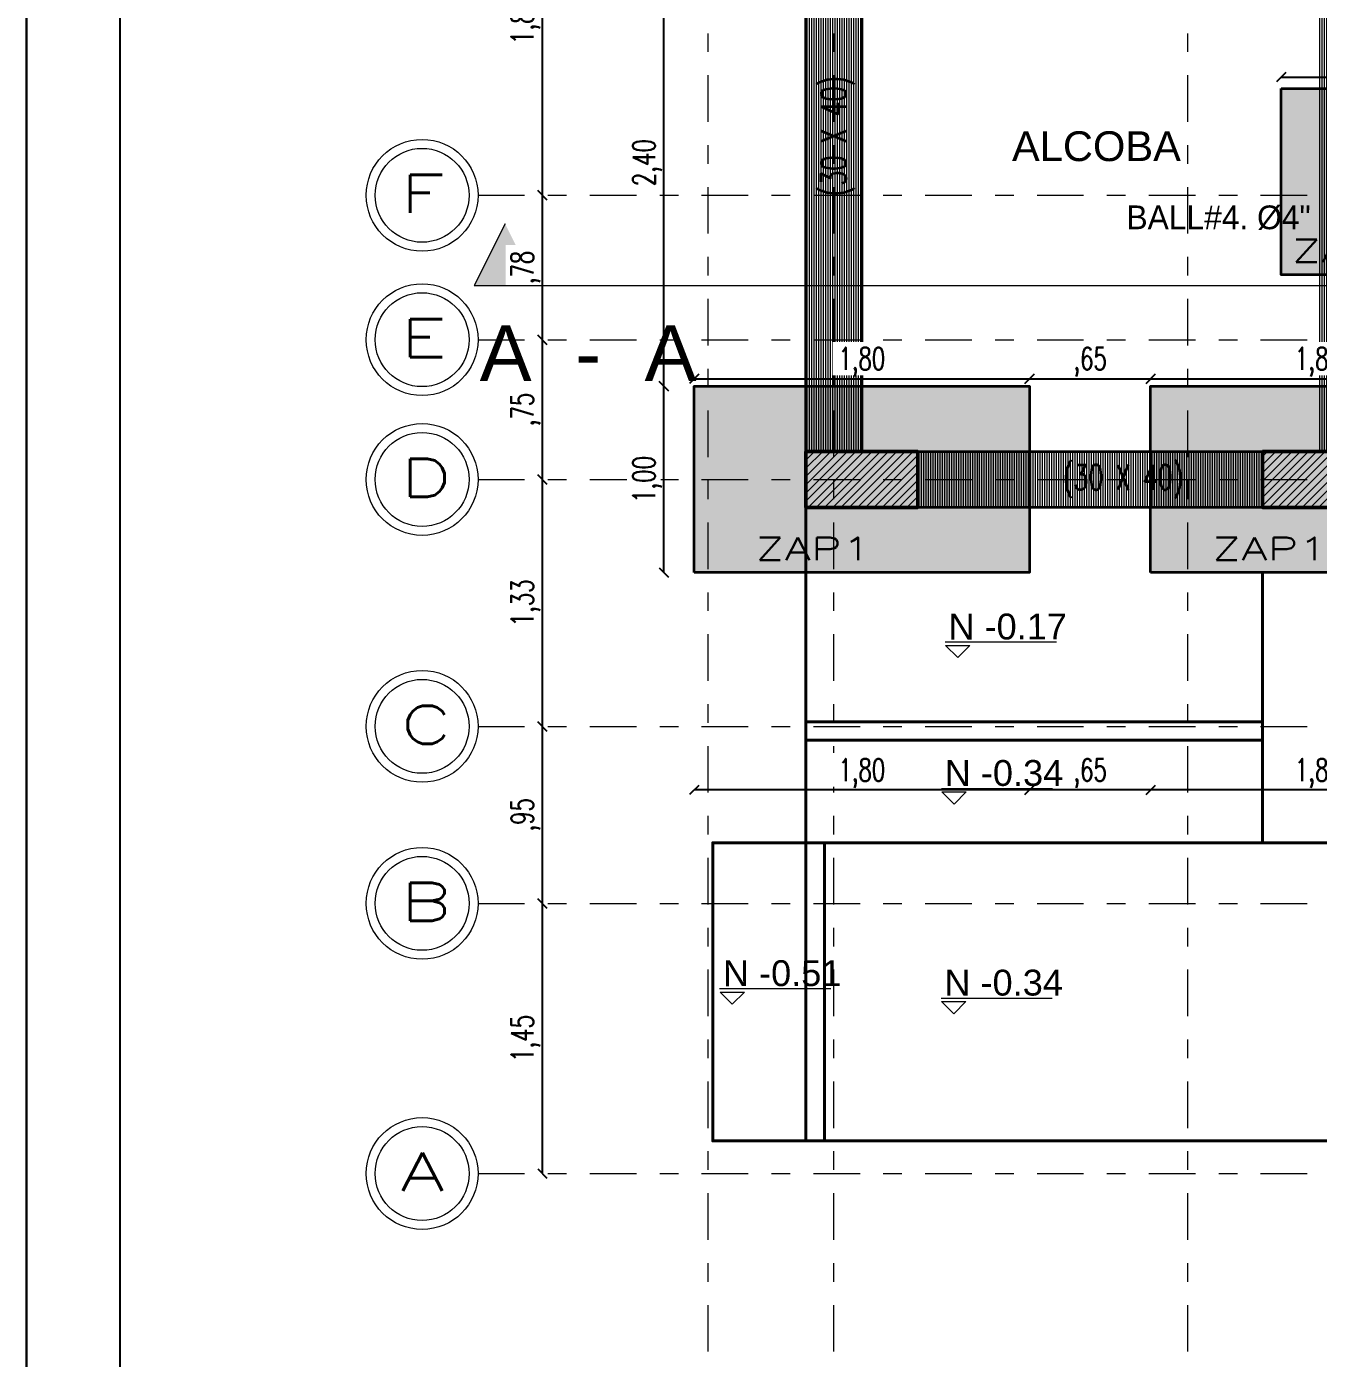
# Model space of a CAD drawing. Header units: metres. Extents: x -50 to 76, y -61 to 14.
# Drawn here: x -50.04 to -43.11, y -9.07 to -1.92 of the extents above; entities that cross this region are included whole.
import ezdxf
from ezdxf.enums import TextEntityAlignment as Align

# ---------------------------------------------------------------- set-up
doc = ezdxf.new("R2010")
doc.units = ezdxf.units.M
doc.header["$MEASUREMENT"] = 0
for name, pattern in [('CENTER', [2, 1.25, -0.25, 0.25, -0.25]), ('CENTERX2', [4, 2.5, -0.5, 0.5, -0.5]), ('DASHDOT2', [0.5, 0.25, -0.125, 0, -0.125])]:
    doc.linetypes.add(name, pattern=pattern)
for name, color, linetype, lineweight in [('1 COLUMNAS', 1, 'Continuous', 50), ('1 CORTES', 113, 'Continuous', 18), ('1 ESCALERAS', 4, 'Continuous', 40), ('1 NIVELES', 145, 'Continuous', 18), ('1 TEXTOS', 4, 'Continuous', 20), ('_TXT1', 7, 'Continuous', 0), ('A. LLUVIAS', 151, 'Continuous', 30), ('achurados', 251, 'Continuous', 0), ('CORTE', 6, 'Continuous', 35), ('COTAS', 251, 'Continuous', 35), ('EJES', 251, 'CENTERX2', 0), ('F-PLANO 3', 81, 'Continuous', 20), ('RELLENOS', 185, 'Continuous', 0), ('TEXTOS', 4, 'Continuous', 25), ('TEXTURA', 1, 'Continuous', 0)]:
    doc.layers.add(name, color=color, linetype=linetype, lineweight=lineweight)
doc.styles.add('ARQUITECTONICO', font='stylu.ttf')
doc.styles.add('Estilo_Generado_1', font='arial.ttf')
doc.styles.add('LEROY', font='arial.ttf')
doc.styles.add('ROMANS', font='romans', dxfattribs={"width": 0.7})
doc.dimstyles.new('Copy of ISO-25', dxfattribs={"dimtxt": 0.12, "dimasz": 0.05, "dimexe": 1.25, "dimexo": 0.625, "dimgap": 0.018, "dimtad": 1, "dimzin": 4, "dimtxsty": 'ROMANS', "dimblk": 'OBLIQUE', "dimcen": 2.5, "dimse1": 1, "dimse2": 1, "dimclrd": 251, "dimclrt": 14, "dimadec": 0, "dimazin": 0, "dimtfac": 1, "dimtix": 1, "dimtmove": 0, "dimatfit": 3, "dimldrblk": 'OBLIQUE', "dimfxl": 1, "dimtfill": 1, "dimarcsym": 0})

# ---------------------------------------------------------------- blocks, each defined once
blk = doc.blocks.new('FORMATO')
for p, q in [((-116.3871, -41.2723), (-116.3871, -6.2723)), ((-116.3871, -6.2723), (-116.3871, -41.2723)), ((-116.3871, -6.2723), (-116.3871, -41.2723)), ((-115.8871, -6.7723), (-115.8871, -40.7723))]:
    blk.add_line(p, q)
blk = doc.blocks.new('_Oblique')
at = {"color": 0, "linetype": 'ByBlock', "lineweight": -2}
blk.add_line((-0.5, -0.5), (0.5, 0.5), dxfattribs=at)
blk = doc.blocks.new('*D336')
at = {"layer": 'COTAS', "color": 251, "lineweight": -2, "transparency": 16777216}
blk.add_line((-46.3814, -9.5064), (-45.7064, -9.5064), dxfattribs=at)
at = {"layer": 'Defpoints', "color": 0, "transparency": 16777216}
for p in [(-46.3814, -8.075), (-45.7064, -8.075), (-45.7064, -9.5064)]:
    blk.add_point(p, dxfattribs=at)
at = {"layer": 'COTAS', "color": 251, "lineweight": -2, "transparency": 16777216, "xscale": 0.05, "yscale": 0.05, "zscale": 0.05, "rotation": 180}
blk.add_blockref('_Oblique', (-46.3814, -9.5064), dxfattribs=at)
at = {"layer": 'COTAS', "color": 251, "lineweight": -2, "transparency": 16777216, "xscale": 0.05, "yscale": 0.05, "zscale": 0.05}
blk.add_blockref('_Oblique', (-45.7064, -9.5064), dxfattribs=at)
at = {"layer": 'COTAS', "color": 14, "transparency": 16777216, "insert": (-46.0439, -9.417), "char_height": 0.12, "attachment_point": 5, "style": 'ROMANS', "bg_fill": 3, "box_fill_scale": 1.25, "bg_fill_color": 256, "bg_fill_true_color": 13158600, "bg_fill_transparency": 0}
blk.add_mtext(',67', dxfattribs=at)
blk = doc.blocks.new('*D337')
at = {"layer": 'COTAS', "color": 251, "lineweight": -2, "transparency": 16777216}
blk.add_line((-45.7064, -9.5064), (-43.8064, -9.5064), dxfattribs=at)
at = {"layer": 'Defpoints', "color": 0, "transparency": 16777216}
for p in [(-45.7064, -8.075), (-43.8064, -9.5064), (-43.8064, -9.5064)]:
    blk.add_point(p, dxfattribs=at)
at = {"layer": 'COTAS', "color": 251, "lineweight": -2, "transparency": 16777216, "xscale": 0.05, "yscale": 0.05, "zscale": 0.05, "rotation": 180}
blk.add_blockref('_Oblique', (-45.7064, -9.5064), dxfattribs=at)
at = {"layer": 'COTAS', "color": 251, "lineweight": -2, "transparency": 16777216, "xscale": 0.05, "yscale": 0.05, "zscale": 0.05}
blk.add_blockref('_Oblique', (-43.8064, -9.5064), dxfattribs=at)
at = {"layer": 'COTAS', "color": 14, "transparency": 16777216, "insert": (-44.7564, -9.417), "char_height": 0.12, "attachment_point": 5, "style": 'ROMANS', "bg_fill": 3, "box_fill_scale": 1.25, "bg_fill_color": 256, "bg_fill_true_color": 13158600, "bg_fill_transparency": 0}
blk.add_mtext('1,90', dxfattribs=at)
blk = doc.blocks.new('*D350')
at = {"layer": 'COTAS', "color": 251, "lineweight": -2, "transparency": 16777216}
blk.add_line((-47.2709, -8.075), (-47.2709, -6.625), dxfattribs=at)
at = {"layer": 'Defpoints', "color": 0, "transparency": 16777216}
for p in [(-47.2709, -6.625), (-46.963, -6.625), (-46.963, -8.075)]:
    blk.add_point(p, dxfattribs=at)
at = {"layer": 'COTAS', "color": 251, "lineweight": -2, "transparency": 16777216, "xscale": 0.05, "yscale": 0.05, "zscale": 0.05}
for p, rotation in [((-47.2709, -6.625), 90), ((-47.2709, -8.075), 270)]:
    blk.add_blockref('_Oblique', p, dxfattribs=dict(at, rotation=rotation))
at = {"layer": 'COTAS', "color": 14, "transparency": 16777216, "insert": (-47.3603, -7.35), "char_height": 0.12, "attachment_point": 5, "rotation": 90, "style": 'ROMANS', "bg_fill": 3, "box_fill_scale": 1.25, "bg_fill_color": 256, "bg_fill_true_color": 13158600, "bg_fill_transparency": 0}
blk.add_mtext('1,45', dxfattribs=at)
blk = doc.blocks.new('*D351')
at = {"layer": 'COTAS', "color": 251, "lineweight": -2, "transparency": 16777216}
blk.add_line((-47.2709, -6.625), (-47.2709, -5.675), dxfattribs=at)
at = {"layer": 'Defpoints', "color": 0, "transparency": 16777216}
for p in [(-47.2709, -5.675), (-47.2709, -5.675), (-46.963, -6.625)]:
    blk.add_point(p, dxfattribs=at)
at = {"layer": 'COTAS', "color": 251, "lineweight": -2, "transparency": 16777216, "xscale": 0.05, "yscale": 0.05, "zscale": 0.05}
for p, rotation in [((-47.2709, -5.675), 90), ((-47.2709, -6.625), 270)]:
    blk.add_blockref('_Oblique', p, dxfattribs=dict(at, rotation=rotation))
at = {"layer": 'COTAS', "color": 14, "transparency": 16777216, "insert": (-47.3603, -6.15), "char_height": 0.12, "attachment_point": 5, "rotation": 90, "style": 'ROMANS', "bg_fill": 3, "box_fill_scale": 1.25, "bg_fill_color": 256, "bg_fill_true_color": 13158600, "bg_fill_transparency": 0}
blk.add_mtext(',95', dxfattribs=at)
blk = doc.blocks.new('*D352')
at = {"layer": 'COTAS', "color": 251, "lineweight": -2, "transparency": 16777216}
blk.add_line((-47.2709, -5.675), (-47.2709, -4.35), dxfattribs=at)
at = {"layer": 'Defpoints', "color": 0, "transparency": 16777216}
for p in [(-47.2709, -4.35), (-47.2709, -4.35), (-47.2709, -5.675)]:
    blk.add_point(p, dxfattribs=at)
at = {"layer": 'COTAS', "color": 251, "lineweight": -2, "transparency": 16777216, "xscale": 0.05, "yscale": 0.05, "zscale": 0.05}
for p, rotation in [((-47.2709, -4.35), 90), ((-47.2709, -5.675), 270)]:
    blk.add_blockref('_Oblique', p, dxfattribs=dict(at, rotation=rotation))
at = {"layer": 'COTAS', "color": 14, "transparency": 16777216, "insert": (-47.3603, -5.0125), "char_height": 0.12, "attachment_point": 5, "rotation": 90, "style": 'ROMANS', "bg_fill": 3, "box_fill_scale": 1.25, "bg_fill_color": 256, "bg_fill_true_color": 13158600, "bg_fill_transparency": 0}
blk.add_mtext('1,33', dxfattribs=at)
blk = doc.blocks.new('*D353')
at = {"layer": 'COTAS', "color": 251, "lineweight": -2, "transparency": 16777216}
blk.add_line((-47.2709, -4.35), (-47.2709, -3.6), dxfattribs=at)
at = {"layer": 'Defpoints', "color": 0, "transparency": 16777216}
for p in [(-47.2709, -3.6), (-47.2709, -3.6), (-47.2709, -4.35)]:
    blk.add_point(p, dxfattribs=at)
at = {"layer": 'COTAS', "color": 251, "lineweight": -2, "transparency": 16777216, "xscale": 0.05, "yscale": 0.05, "zscale": 0.05}
for p, rotation in [((-47.2709, -3.6), 90), ((-47.2709, -4.35), 270)]:
    blk.add_blockref('_Oblique', p, dxfattribs=dict(at, rotation=rotation))
at = {"layer": 'COTAS', "color": 14, "transparency": 16777216, "insert": (-47.3603, -3.975), "char_height": 0.12, "attachment_point": 5, "rotation": 90, "style": 'ROMANS', "bg_fill": 3, "box_fill_scale": 1.25, "bg_fill_color": 256, "bg_fill_true_color": 13158600, "bg_fill_transparency": 0}
blk.add_mtext(',75', dxfattribs=at)
blk = doc.blocks.new('*D354')
at = {"layer": 'COTAS', "color": 251, "lineweight": -2, "transparency": 16777216}
blk.add_line((-47.2709, -3.6), (-47.2709, -2.825), dxfattribs=at)
at = {"layer": 'Defpoints', "color": 0, "transparency": 16777216}
for p in [(-47.2709, -2.825), (-47.2709, -2.825), (-47.2709, -3.6)]:
    blk.add_point(p, dxfattribs=at)
at = {"layer": 'COTAS', "color": 251, "lineweight": -2, "transparency": 16777216, "xscale": 0.05, "yscale": 0.05, "zscale": 0.05}
for p, rotation in [((-47.2709, -2.825), 90), ((-47.2709, -3.6), 270)]:
    blk.add_blockref('_Oblique', p, dxfattribs=dict(at, rotation=rotation))
at = {"layer": 'COTAS', "color": 14, "transparency": 16777216, "insert": (-47.3603, -3.2125), "char_height": 0.12, "attachment_point": 5, "rotation": 90, "style": 'ROMANS', "bg_fill": 3, "box_fill_scale": 1.25, "bg_fill_color": 256, "bg_fill_true_color": 13158600, "bg_fill_transparency": 0}
blk.add_mtext(',78', dxfattribs=at)
blk = doc.blocks.new('*D355')
at = {"layer": 'COTAS', "color": 251, "lineweight": -2, "transparency": 16777216}
blk.add_line((-47.2709, -2.825), (-47.2709, -0.95), dxfattribs=at)
at = {"layer": 'Defpoints', "color": 0, "transparency": 16777216}
for p in [(-47.2709, -0.95), (-47.2709, -0.95), (-47.2709, -2.825)]:
    blk.add_point(p, dxfattribs=at)
at = {"layer": 'COTAS', "color": 251, "lineweight": -2, "transparency": 16777216, "xscale": 0.05, "yscale": 0.05, "zscale": 0.05}
for p, rotation in [((-47.2709, -0.95), 90), ((-47.2709, -2.825), 270)]:
    blk.add_blockref('_Oblique', p, dxfattribs=dict(at, rotation=rotation))
at = {"layer": 'COTAS', "color": 14, "transparency": 16777216, "insert": (-47.3603, -1.8875), "char_height": 0.12, "attachment_point": 5, "rotation": 90, "style": 'ROMANS', "bg_fill": 3, "box_fill_scale": 1.25, "bg_fill_color": 256, "bg_fill_true_color": 13158600, "bg_fill_transparency": 0}
blk.add_mtext('1,88', dxfattribs=at)
blk = doc.blocks.new('*D232')
at = {"layer": 'COTAS', "color": 251, "lineweight": -2, "transparency": 16777216}
blk.add_line((-43.3064, -2.1904), (-42.3064, -2.1904), dxfattribs=at)
at = {"layer": 'Defpoints', "color": 0, "transparency": 16777216}
for p in [(-42.3064, -2.1904), (-43.3064, -2.251), (-42.3064, -2.251)]:
    blk.add_point(p, dxfattribs=at)
at = {"layer": 'COTAS', "color": 251, "lineweight": -2, "transparency": 16777216, "xscale": 0.05, "yscale": 0.05, "zscale": 0.05, "rotation": 180}
blk.add_blockref('_Oblique', (-43.3064, -2.1904), dxfattribs=at)
at = {"layer": 'COTAS', "color": 251, "lineweight": -2, "transparency": 16777216, "xscale": 0.05, "yscale": 0.05, "zscale": 0.05}
blk.add_blockref('_Oblique', (-42.3064, -2.1904), dxfattribs=at)
at = {"layer": 'COTAS', "color": 14, "transparency": 16777216, "insert": (-42.8064, -2.101), "char_height": 0.12, "attachment_point": 5, "style": 'ROMANS', "bg_fill": 3, "box_fill_scale": 1.25, "bg_fill_color": 256, "bg_fill_true_color": 13158600, "bg_fill_transparency": 0}
blk.add_mtext('1,00', dxfattribs=at)
blk = doc.blocks.new('*D234')
at = {"layer": 'COTAS', "color": 251, "lineweight": -2, "transparency": 16777216}
blk.add_line((-46.4564, -3.8093), (-44.6564, -3.8093), dxfattribs=at)
at = {"layer": 'Defpoints', "color": 0, "transparency": 16777216}
for p in [(-46.4564, -3.85), (-44.6564, -3.8093), (-44.6564, -3.85)]:
    blk.add_point(p, dxfattribs=at)
at = {"layer": 'COTAS', "color": 251, "lineweight": -2, "transparency": 16777216, "xscale": 0.05, "yscale": 0.05, "zscale": 0.05, "rotation": 180}
blk.add_blockref('_Oblique', (-46.4564, -3.8093), dxfattribs=at)
at = {"layer": 'COTAS', "color": 251, "lineweight": -2, "transparency": 16777216, "xscale": 0.05, "yscale": 0.05, "zscale": 0.05}
blk.add_blockref('_Oblique', (-44.6564, -3.8093), dxfattribs=at)
at = {"layer": 'COTAS', "color": 14, "transparency": 16777216, "insert": (-45.5564, -3.7198), "char_height": 0.12, "attachment_point": 5, "style": 'ROMANS', "bg_fill": 3, "box_fill_scale": 1.25, "bg_fill_color": 256, "bg_fill_true_color": 13158600, "bg_fill_transparency": 0}
blk.add_mtext('1,80', dxfattribs=at)
blk = doc.blocks.new('*D235')
at = {"layer": 'COTAS', "color": 251, "lineweight": -2, "transparency": 16777216}
blk.add_line((-44.6564, -3.8093), (-44.0064, -3.8093), dxfattribs=at)
at = {"layer": 'Defpoints', "color": 0, "transparency": 16777216}
for p in [(-44.6564, -3.85), (-44.0064, -3.8093), (-44.0064, -3.85)]:
    blk.add_point(p, dxfattribs=at)
at = {"layer": 'COTAS', "color": 251, "lineweight": -2, "transparency": 16777216, "xscale": 0.05, "yscale": 0.05, "zscale": 0.05, "rotation": 180}
blk.add_blockref('_Oblique', (-44.6564, -3.8093), dxfattribs=at)
at = {"layer": 'COTAS', "color": 251, "lineweight": -2, "transparency": 16777216, "xscale": 0.05, "yscale": 0.05, "zscale": 0.05}
blk.add_blockref('_Oblique', (-44.0064, -3.8093), dxfattribs=at)
at = {"layer": 'COTAS', "color": 14, "transparency": 16777216, "insert": (-44.3314, -3.7198), "char_height": 0.12, "attachment_point": 5, "style": 'ROMANS', "bg_fill": 3, "box_fill_scale": 1.25, "bg_fill_color": 256, "bg_fill_true_color": 13158600, "bg_fill_transparency": 0}
blk.add_mtext(',65', dxfattribs=at)
blk = doc.blocks.new('*D236')
at = {"layer": 'COTAS', "color": 251, "lineweight": -2, "transparency": 16777216}
blk.add_line((-44.0064, -3.8093), (-42.2064, -3.8093), dxfattribs=at)
at = {"layer": 'Defpoints', "color": 0, "transparency": 16777216}
for p in [(-44.0064, -3.85), (-42.2064, -3.8093), (-42.2064, -3.85)]:
    blk.add_point(p, dxfattribs=at)
at = {"layer": 'COTAS', "color": 251, "lineweight": -2, "transparency": 16777216, "xscale": 0.05, "yscale": 0.05, "zscale": 0.05, "rotation": 180}
blk.add_blockref('_Oblique', (-44.0064, -3.8093), dxfattribs=at)
at = {"layer": 'COTAS', "color": 251, "lineweight": -2, "transparency": 16777216, "xscale": 0.05, "yscale": 0.05, "zscale": 0.05}
blk.add_blockref('_Oblique', (-42.2064, -3.8093), dxfattribs=at)
at = {"layer": 'COTAS', "color": 14, "transparency": 16777216, "insert": (-43.1064, -3.7198), "char_height": 0.12, "attachment_point": 5, "style": 'ROMANS', "bg_fill": 3, "box_fill_scale": 1.25, "bg_fill_color": 256, "bg_fill_true_color": 13158600, "bg_fill_transparency": 0}
blk.add_mtext('1,80', dxfattribs=at)
blk = doc.blocks.new('*D252')
at = {"layer": 'COTAS', "color": 251, "lineweight": -2, "transparency": 16777216}
blk.add_line((-42.2064, -6.0166), (-44.0064, -6.0166), dxfattribs=at)
at = {"layer": 'Defpoints', "color": 0, "transparency": 16777216}
for p in [(-44.0064, -4.85), (-42.2064, -4.85), (-44.0064, -6.0166)]:
    blk.add_point(p, dxfattribs=at)
at = {"layer": 'COTAS', "color": 251, "lineweight": -2, "transparency": 16777216, "xscale": 0.05, "yscale": 0.05, "zscale": 0.05, "rotation": 180}
blk.add_blockref('_Oblique', (-44.0064, -6.0166), dxfattribs=at)
at = {"layer": 'COTAS', "color": 251, "lineweight": -2, "transparency": 16777216, "xscale": 0.05, "yscale": 0.05, "zscale": 0.05}
blk.add_blockref('_Oblique', (-42.2064, -6.0166), dxfattribs=at)
at = {"layer": 'COTAS', "color": 14, "transparency": 16777216, "insert": (-43.1064, -5.9271), "char_height": 0.12, "attachment_point": 5, "style": 'ROMANS', "bg_fill": 3, "box_fill_scale": 1.25, "bg_fill_color": 256, "bg_fill_true_color": 13158600, "bg_fill_transparency": 0}
blk.add_mtext('1,80', dxfattribs=at)
blk = doc.blocks.new('*D253')
at = {"layer": 'COTAS', "color": 251, "lineweight": -2, "transparency": 16777216}
blk.add_line((-44.0064, -6.0166), (-44.6564, -6.0166), dxfattribs=at)
at = {"layer": 'Defpoints', "color": 0, "transparency": 16777216}
for p in [(-44.6564, -4.85), (-44.0064, -4.85), (-44.6564, -6.0166)]:
    blk.add_point(p, dxfattribs=at)
at = {"layer": 'COTAS', "color": 251, "lineweight": -2, "transparency": 16777216, "xscale": 0.05, "yscale": 0.05, "zscale": 0.05, "rotation": 180}
blk.add_blockref('_Oblique', (-44.6564, -6.0166), dxfattribs=at)
at = {"layer": 'COTAS', "color": 251, "lineweight": -2, "transparency": 16777216, "xscale": 0.05, "yscale": 0.05, "zscale": 0.05}
blk.add_blockref('_Oblique', (-44.0064, -6.0166), dxfattribs=at)
at = {"layer": 'COTAS', "color": 14, "transparency": 16777216, "insert": (-44.3314, -5.9271), "char_height": 0.12, "attachment_point": 5, "style": 'ROMANS', "bg_fill": 3, "box_fill_scale": 1.25, "bg_fill_color": 256, "bg_fill_true_color": 13158600, "bg_fill_transparency": 0}
blk.add_mtext(',65', dxfattribs=at)
blk = doc.blocks.new('*D254')
at = {"layer": 'COTAS', "color": 251, "lineweight": -2, "transparency": 16777216}
blk.add_line((-44.6564, -6.0166), (-46.4564, -6.0166), dxfattribs=at)
at = {"layer": 'Defpoints', "color": 0, "transparency": 16777216}
for p in [(-46.4564, -4.85), (-44.6564, -4.85), (-46.4564, -6.0166)]:
    blk.add_point(p, dxfattribs=at)
at = {"layer": 'COTAS', "color": 251, "lineweight": -2, "transparency": 16777216, "xscale": 0.05, "yscale": 0.05, "zscale": 0.05, "rotation": 180}
blk.add_blockref('_Oblique', (-46.4564, -6.0166), dxfattribs=at)
at = {"layer": 'COTAS', "color": 251, "lineweight": -2, "transparency": 16777216, "xscale": 0.05, "yscale": 0.05, "zscale": 0.05}
blk.add_blockref('_Oblique', (-44.6564, -6.0166), dxfattribs=at)
at = {"layer": 'COTAS', "color": 14, "transparency": 16777216, "insert": (-45.5564, -5.9271), "char_height": 0.12, "attachment_point": 5, "style": 'ROMANS', "bg_fill": 3, "box_fill_scale": 1.25, "bg_fill_color": 256, "bg_fill_true_color": 13158600, "bg_fill_transparency": 0}
blk.add_mtext('1,80', dxfattribs=at)
blk = doc.blocks.new('*D256')
at = {"layer": 'COTAS', "color": 251, "lineweight": -2, "transparency": 16777216}
blk.add_line((-46.6184, -4.85), (-46.6184, -3.85), dxfattribs=at)
at = {"layer": 'Defpoints', "color": 0, "transparency": 16777216}
for p in [(-46.6184, -3.85), (-44.6564, -3.85), (-44.6564, -4.85)]:
    blk.add_point(p, dxfattribs=at)
at = {"layer": 'COTAS', "color": 251, "lineweight": -2, "transparency": 16777216, "xscale": 0.05, "yscale": 0.05, "zscale": 0.05}
for p, rotation in [((-46.6184, -3.85), 90), ((-46.6184, -4.85), 270)]:
    blk.add_blockref('_Oblique', p, dxfattribs=dict(at, rotation=rotation))
at = {"layer": 'COTAS', "color": 14, "transparency": 16777216, "insert": (-46.7078, -4.35), "char_height": 0.12, "attachment_point": 5, "rotation": 90, "style": 'ROMANS', "bg_fill": 3, "box_fill_scale": 1.25, "bg_fill_color": 256, "bg_fill_true_color": 13158600, "bg_fill_transparency": 0}
blk.add_mtext('1,00', dxfattribs=at)
blk = doc.blocks.new('*D257')
at = {"layer": 'COTAS', "color": 251, "lineweight": -2, "transparency": 16777216}
blk.add_line((-46.6184, -3.85), (-46.6184, -1.45), dxfattribs=at)
at = {"layer": 'Defpoints', "color": 0, "transparency": 16777216}
for p in [(-46.6184, -1.45), (-45.2064, -1.45), (-44.6564, -3.85)]:
    blk.add_point(p, dxfattribs=at)
at = {"layer": 'COTAS', "color": 251, "lineweight": -2, "transparency": 16777216, "xscale": 0.05, "yscale": 0.05, "zscale": 0.05}
for p, rotation in [((-46.6184, -1.45), 90), ((-46.6184, -3.85), 270)]:
    blk.add_blockref('_Oblique', p, dxfattribs=dict(at, rotation=rotation))
at = {"layer": 'COTAS', "color": 14, "transparency": 16777216, "insert": (-46.7078, -2.65), "char_height": 0.12, "attachment_point": 5, "rotation": 90, "style": 'ROMANS', "bg_fill": 3, "box_fill_scale": 1.25, "bg_fill_color": 256, "bg_fill_true_color": 13158600, "bg_fill_transparency": 0}
blk.add_mtext('2,40', dxfattribs=at)

msp = doc.modelspace()

# ---------------------------------------------------------------- hatches: boundary and pattern name
at = {"layer": '1 CORTES'}
msp.add_hatch(color=256, dxfattribs=at).paths.add_polyline_path([(-47.636, -3.3086), (-47.306, -3.3086), (-47.471, -2.9786)])
at = {"layer": 'RELLENOS'}
h = msp.add_hatch(dxfattribs=at)
h.set_pattern_fill('ANSI31', color=256, scale=0.1, angle=45, style=0)
h.set_pattern_definition([(90, (-1833.924058, 1025.599969), (-0.0125, 0), [])])
h.paths.add_polyline_path([(-45.5564, -0.8), (-43.1064, -0.8), (-43.1064, -1.1), (-45.5564, -1.1)])
h.paths.add_polyline_path([(-42.8064, -0.8), (-38.8564, -0.8), (-38.8564, -1.1), (-42.8064, -1.1)])
h.paths.add_polyline_path([(-41.7789, -0.8), (-41.4839, -0.8), (-41.4839, 1.25), (-41.7789, 1.25)])
h.paths.add_polyline_path([(-43.1064, -1.1), (-42.8064, -1.1), (-42.8064, -2.601), (-42.9564, -2.601), (-42.9564, -2.901), (-42.8064, -2.901), (-42.8064, -4.2), (-43.1064, -4.2), (-43.1064, -2.601)])
h.paths.add_polyline_path([(-45.8564, -1.1), (-45.5564, -1.1), (-45.5564, -4.2), (-45.8564, -4.2)])
h.paths.add_polyline_path([(-42.6564, -2.9), (-38.8564, -2.9), (-38.8564, -2.6), (-42.6564, -2.6)])
h.paths.add_polyline_path([(-38.5564, -2.1), (-38.8564, -2.1), (-38.8564, 1.25), (-38.5564, 1.25)])
h.paths.add_polyline_path([(-36.5564, -3.95), (-36.8564, -3.95), (-36.8564, 1.25), (-36.5564, 1.25)])
h.paths.add_polyline_path([(-31.5564, 0.1389), (-36.5564, 0.1389), (-36.5564, -0.16), (-31.5564, -0.16)])
h.paths.add_polyline_path([(-31.2564, 0.1389), (-27.6564, 0.1389), (-27.6564, -0.15), (-31.2564, -0.15)])
h.paths.add_polyline_path([(-31.5564, -0.15), (-31.2564, -0.15), (-31.2564, -3.95), (-31.5564, -3.95)])
h.paths.add_polyline_path([(-31.5564, 1.25), (-31.2564, 1.25), (-31.2564, -0.15), (-31.5564, -0.15)])
h.paths.add_polyline_path([(-36.5064, -4.2), (-31.5564, -4.2), (-31.5564, -4.5), (-36.5064, -4.5)])
h.paths.add_polyline_path([(-27.7064, -3.75), (-31.2564, -3.75), (-31.2564, -3.45), (-27.7064, -3.45)])
h.paths.add_polyline_path([(-38.4064, -4.2), (-36.9064, -4.2), (-36.9064, -4.5), (-38.4064, -4.5)])
h.paths.add_polyline_path([(-36.5564, -7.4), (-36.8564, -7.4), (-36.8564, -5.3), (-36.5564, -5.3)])
h.paths.add_polyline_path([(-42.8064, -4.5), (-38.8564, -4.5), (-38.8564, -4.2), (-42.8064, -4.2)])
h.paths.add_polyline_path([(-38.8564, -2.9), (-38.5564, -2.9), (-38.5564, -4.2), (-38.8564, -4.2)])
h.paths.add_polyline_path([(-45.2564, -4.2), (-43.4064, -4.2), (-43.4064, -4.5), (-45.2564, -4.5)])
at = {"layer": 'TEXTURA', "true_color": 0x999999}
h = msp.add_hatch(color=253, dxfattribs=at)
h.dxf.hatch_style = 1
h.paths.add_polyline_path([(-46.3064, 3.25), (-45.1064, 3.25), (-45.1064, 5.05), (-46.3064, 5.05)])
h.paths.add_polyline_path([(-42.3298, 4.55), (-40.9298, 4.55), (-40.9298, 5.95), (-42.3298, 5.95)])
h.paths.add_polyline_path([(-36.8646, 6.125), (-37.8646, 6.125), (-37.8646, 4.525), (-36.8646, 4.525)])
h.paths.add_polyline_path([(-32.3214, 4.8), (-33.3214, 4.8), (-33.3214, 3.6), (-32.3214, 3.6)])
h.paths.add_polyline_path([(-30.8064, 2.675), (-32.0064, 2.675), (-32.0064, 0.675), (-30.8064, 0.675)])
h.paths.add_polyline_path([(-26.8564, 2.675), (-27.4564, 2.675), (-28.0564, 2.675), (-28.0564, 0.875), (-26.8564, 0.875)])
h.paths.add_polyline_path([(-27.4064, 3.6499), (-26.4064, 3.6499), (-26.4064, 4.8499), (-27.4064, 4.8499)])
h.paths.add_polyline_path([(-36.7814, 2.8), (-37.3814, 2.8), (-37.9814, 2.8), (-37.9814, 1), (-36.7814, 1)])
h.paths.add_polyline_path([(-40.9314, 1.08), (-40.9314, 2.475), (-42.3314, 2.475), (-42.3314, 1.08)])
h.paths.add_polyline_path([(-46.2314, 0.825), (-45.0314, 0.825), (-45.0314, 2.025), (-46.2314, 2.025)])
h.paths.add_polyline_path([(-45.2064, -0.45), (-46.2064, -0.45), (-46.2064, -1.45), (-45.2064, -1.45)])
h.paths.add_polyline_path([(-43.4564, -1.45), (-42.4564, -1.45), (-42.4564, -0.45), (-43.4564, -0.45)])
h.paths.add_polyline_path([(-42.3064, -2.251), (-43.3064, -2.251), (-43.3064, -3.251), (-42.3064, -3.251)])
h.paths.add_polyline_path([(-46.4564, -3.85), (-46.4564, -4.85), (-44.6564, -4.85), (-44.6564, -3.85)])
h.paths.add_polyline_path([(-44.0064, -3.85), (-44.0064, -4.85), (-42.2064, -4.85), (-42.2064, -3.85)])
h.paths.add_polyline_path([(-38.1064, -3.85), (-39.1064, -3.85), (-39.1064, -4.85), (-38.1064, -4.85)])
h.paths.add_polyline_path([(-38.2314, -1.85), (-39.2314, -1.85), (-39.2314, -3.15), (-38.2314, -3.15)])
h.paths.add_polyline_path([(-36.1064, -3.725), (-36.7064, -3.725), (-37.3064, -3.725), (-37.3064, -5.525), (-36.1064, -5.525)])
h.paths.add_polyline_path([(-30.8064, -3.525), (-32.0064, -3.525), (-32.0064, -5.725), (-30.8064, -5.725)])
h.paths.add_polyline_path([(-26.9064, -2.1), (-28.1064, -2.1), (-28.1064, -4.3), (-26.9064, -4.3)])
h.paths.add_polyline_path([(-36.1064, -7.175), (-36.7064, -7.175), (-37.3064, -7.175), (-37.3064, -8.975), (-36.1064, -8.975)])
at = {"layer": 'TEXTURA'}
h = msp.add_hatch(dxfattribs=at)
h.set_pattern_fill('ANSI31', color=1, scale=0.25)
h.set_pattern_definition([(45, (-1866.976104, 942.824767), (-0.0220970869, 0.0220970869), [])])
h.paths.add_polyline_path([(-41.4564, 5.35), (-41.8064, 5.35), (-41.8064, 5.15), (-41.4564, 5.15)])
h.paths.add_polyline_path([(-37.2064, 5.9), (-37.5564, 5.9), (-37.5564, 5.75), (-37.5564, 4.75), (-37.3814, 4.75), (-37.2064, 4.75)])
h.paths.add_polyline_path([(-37.2064, 2.55), (-37.5564, 2.55), (-37.5564, 1.6), (-37.5564, 1.25), (-37.2064, 1.25), (-37.2064, 1.6)])
h.paths.add_polyline_path([(-31.2564, 2.1), (-31.5564, 2.1), (-31.5564, 1.25), (-31.2564, 1.25), (-31.2564, 1.6)])
h.paths.add_polyline_path([(-32.6364, 4.55), (-33.0064, 4.55), (-33.0064, 3.9), (-32.6364, 3.9), (-32.6364, 4.25)])
h.paths.add_polyline_path([(-26.7564, 4.55), (-27.0564, 4.55), (-27.0564, 3.9), (-26.7564, 3.9)])
h.paths.add_polyline_path([(-27.3564, -2.65), (-27.7064, -2.65), (-27.7064, -3.75), (-27.3564, -3.75), (-27.3564, -3.45)])
h.paths.add_polyline_path([(-31.2564, -3.95), (-31.5564, -3.95), (-31.5564, -5.3), (-31.2564, -5.3)])
h.paths.add_polyline_path([(-36.5064, -3.95), (-36.9064, -3.95), (-36.9064, -5.3), (-36.5064, -5.3)])
h.paths.add_polyline_path([(-36.5064, -7.4), (-36.9064, -7.4), (-36.9064, -8.75), (-36.5064, -8.75)])
h.paths.add_polyline_path([(-38.4064, -4.2), (-38.8564, -4.2), (-38.8564, -4.5), (-38.6064, -4.5), (-38.4064, -4.5)])
h.paths.add_polyline_path([(-38.6064, -2.1), (-38.8564, -2.1), (-38.8564, -2.9), (-38.6064, -2.9)])
h.paths.add_polyline_path([(-42.6564, -2.601), (-42.9564, -2.601), (-42.9564, -2.901), (-42.8064, -2.901), (-42.8064, -2.9), (-42.6564, -2.9)])
h.paths.add_polyline_path([(-42.8064, -4.2), (-43.1064, -4.2), (-43.4064, -4.2), (-43.4064, -4.5), (-42.8064, -4.5)])
h.paths.add_polyline_path([(-45.2564, -4.2), (-45.8564, -4.2), (-45.8564, -4.5), (-45.5564, -4.5), (-45.2564, -4.5)])
h.paths.add_polyline_path([(-45.5564, -0.8), (-45.8564, -0.8), (-45.8564, -1.1), (-45.5564, -1.1)])
h.paths.add_polyline_path([(-42.8064, -0.8), (-43.1064, -0.8), (-43.1064, -1.1), (-42.8064, -1.1)])
h.paths.add_polyline_path([(-45.4064, 1.6), (-45.6294, 1.6013), (-45.8564, 1.6013), (-45.8564, 1.25), (-45.6314, 1.25), (-45.4064, 1.25)])
h.paths.add_polyline_path([(-41.4564, 2.3), (-41.8064, 2.3), (-41.8064, 1.25), (-41.4564, 1.25)])

# ---------------------------------------------------------------- linework, layer by layer
at = {"layer": '1 COLUMNAS'}
for points in [[(-45.8564, -4.2), (-45.2564, -4.2), (-45.2564, -4.5), (-45.8564, -4.5)], [(-43.4064, -4.2), (-42.8064, -4.2), (-42.8064, -4.5), (-43.4064, -4.5)]]:
    msp.add_lwpolyline(points, close=True, dxfattribs=at)
at = {"layer": '1 ESCALERAS'}
for points in [[(-45.7564, -6.3), (-46.3564, -6.3), (-46.3564, -7.9), (-45.7564, -7.9)], [(-42.7064, -6.3), (-45.8564, -6.3), (-45.8564, -7.9), (-42.7064, -7.9)]]:
    msp.add_lwpolyline(points, close=True, dxfattribs=at)
at = {"layer": '1 NIVELES', "color": 2, "linetype": 'CENTER'}
for p, q in [((-46.3195, -7.0822), (-45.7228, -7.0822)), ((-46.2517, -7.1662), (-46.317, -7.1011)), ((-46.317, -7.1011), (-46.1864, -7.1011)), ((-46.2517, -7.1662), (-46.1864, -7.1011)), ((-45.1309, -7.133), (-44.5343, -7.133)), ((-45.0632, -7.217), (-45.1285, -7.1519)), ((-45.1285, -7.1519), (-44.9978, -7.1519)), ((-45.0632, -7.217), (-44.9978, -7.1519))]:
    msp.add_line(p, q, dxfattribs=at)
at = {"layer": 'achurados', "color": 251, "linetype": 'ByBlock'}
for centre in [(-47.9161, -2.825), (-47.9161, -3.6), (-47.9161, -4.35), (-47.9161, -5.675), (-47.9161, -6.625), (-47.9161, -8.075)]:
    msp.add_circle(centre, 0.3, dxfattribs=at)
at = {"layer": 'CORTE', "color": 1}
for points in [[(-43.3064, -2.251), (-42.3064, -2.251), (-42.3064, -3.251), (-43.3064, -3.251)], [(-46.4564, -4.85), (-46.4564, -3.85), (-44.6564, -3.85), (-44.6564, -4.85)], [(-44.0064, -4.85), (-44.0064, -3.85), (-42.2064, -3.85), (-42.2064, -4.85)]]:
    msp.add_lwpolyline(points, close=True, dxfattribs=at)
at = {"layer": 'COTAS'}
for points in [[(-45.8564, -1.1), (-45.5564, -1.1), (-45.5564, -4.2), (-45.8564, -4.2)], [(-45.2564, -4.2), (-43.4064, -4.2), (-43.4064, -4.5), (-45.2564, -4.5)]]:
    msp.add_lwpolyline(points, close=True, dxfattribs=at)
at = {"layer": 'EJES', "linetype": 'DASHDOT2'}
for p, q in [((-46.3814, -10.2308), (-46.3814, 7.233)), ((-46.3814, -10.2308), (-46.3814, 7.233)), ((-45.7064, -10.2308), (-45.7064, 7.233)), ((-45.7064, -10.2308), (-45.7064, 7.233)), ((-43.8064, -10.2308), (-43.8064, 7.233)), ((-43.8064, -10.2308), (-43.8064, 7.233)), ((-47.6161, -2.825), (-23.9216, -2.825)), ((-47.6161, -3.6), (-23.8945, -3.6)), ((-47.6161, -4.35), (-23.8945, -4.35)), ((-47.6161, -5.675), (-23.8945, -5.675)), ((-47.6161, -6.625), (-23.8945, -6.625)), ((-47.6161, -8.075), (-23.8945, -8.075))]:
    msp.add_line(p, q, dxfattribs=at)
at = {"layer": 'F-PLANO 3', "color": 1, "linetype": 'ByBlock'}
for centre in [(-47.9161, -2.825), (-47.9161, -3.6), (-47.9161, -4.35), (-47.9161, -5.675), (-47.9161, -6.625), (-47.9161, -8.075)]:
    msp.add_circle(centre, 0.252, dxfattribs=at)

# ---------------------------------------------------------------- block references
msp.add_blockref('FORMATO', (66.3487, 20.4718))

# ---------------------------------------------------------------- texts
at = {"layer": '_TXT1', "style": 'ROMANS', "width": 1.5}
for s, p in [('F', (-48.0321, -2.9186)), ('E', (-48.0321, -3.6936)), ('D', (-48.0321, -4.4436)), ('C', (-48.0321, -5.7686)), ('B', (-48.0321, -6.7186)), ('A', (-48.0321, -8.1686))]:
    msp.add_text(s, height=0.2042, dxfattribs=at).set_placement(p)
for s, p in [('ZAP6', (-42.9376, -3.1841)), ('ZAP1', (-43.3667, -4.7832))]:
    msp.add_text(s, height=0.12241, dxfattribs=at).set_placement(p, align=Align.CENTER)
at = {"layer": '_TXT1', "insert": (-45.6855, -2.5068, 15.4566), "char_height": 0.13465, "width": 4.508202, "attachment_point": 5, "rotation": 90, "style": 'ROMANS'}
msp.add_mtext('(30 X 40)', dxfattribs=at)
at = {"layer": '_TXT1', "insert": (-44.1546, -4.3605, 15.4566), "char_height": 0.13465, "width": 4.508202, "attachment_point": 5, "style": 'ROMANS'}
msp.add_mtext('(30 X 40)', dxfattribs=at)
at = {"layer": 'A. LLUVIAS', "insert": (-43.6419, -2.9457), "char_height": 0.127426, "attachment_point": 5, "rotation": 0.00107, "style": 'ARQUITECTONICO'}
msp.add_mtext('{\\fCentury Gothic|b0|i0|c0|p34;BALL#4. %%C4"}', dxfattribs=at)
at = {"layer": 'TEXTOS', "color": 2, "style": 'LEROY'}
for s, p in [('N -0.51', (-46.3018, -7.0695)), ('N -0.34', (-45.1133, -7.1203))]:
    msp.add_text(s, height=0.13885, rotation=0.0654, dxfattribs=at).set_placement(p)

# ---------------------------------------------------------------- next in the draw order: dimensions: what is measured, and where the dimension line sits
at = {"layer": 'COTAS'}
for base, p1, p2, picture, middle in [((-42.3064, -2.1904), (-43.3064, -2.251), (-42.3064, -2.251), '*D232', (-42.8064, -2.101)), ((-44.6564, -3.8093), (-46.4564, -3.85), (-44.6564, -3.85), '*D234', (-45.5564, -3.7198)), ((-45.70644921, -9.50642082), (-46.38144917, -8.075), (-45.70644921, -8.075), '*D336', (-46.04394919, -9.41699225))]:
    dim = msp.add_linear_dim(base=base, p1=p1, p2=p2, dimstyle='Copy of ISO-25', dxfattribs=at)
    dim.commit()
    dim.dimension.update_dxf_attribs({"geometry": picture, "text_midpoint": middle})
dim = msp.add_linear_dim(base=(-44.0064, -6.0166), p1=(-42.2064, -4.85), p2=(-44.0064, -4.85), dimstyle='Copy of ISO-25', override={"dimtmove": 1}, dxfattribs=at)
dim.commit()
dim.dimension.update_dxf_attribs({"geometry": '*D252', "text_midpoint": (-43.1064, -5.9271)})
dim = msp.add_linear_dim(base=(-47.2709, -6.625), p1=(-46.963, -8.075), p2=(-46.963, -6.625), angle=90, dimstyle='Copy of ISO-25', dxfattribs=at)
dim.commit()
dim.dimension.update_dxf_attribs({"geometry": '*D350', "text_midpoint": (-47.3603, -7.35)})

# ---------------------------------------------------------------- next in the draw order: linework, layer by layer
at = {"layer": '1 ESCALERAS'}
msp.add_line((-43.4064, -5.75), (-43.4064, -6.3), dxfattribs=at)

# ---------------------------------------------------------------- next in the draw order: dimensions: what is measured, and where the dimension line sits
at = {"layer": 'COTAS'}
for base, p1, p2, picture, middle in [((-44.0064, -3.8093), (-44.6564, -3.85), (-44.0064, -3.85), '*D235', (-44.3314, -3.7198)), ((-44.6564, -6.0166), (-44.0064, -4.85), (-44.6564, -4.85), '*D253', (-44.3314, -5.9271)), ((-43.8064, -9.5064), (-45.7064, -8.075), (-43.8064, -9.5064), '*D337', (-44.7564, -9.417))]:
    dim = msp.add_linear_dim(base=base, p1=p1, p2=p2, dimstyle='Copy of ISO-25', override={"dimtmove": 1}, dxfattribs=at)
    dim.commit()
    dim.dimension.update_dxf_attribs({"geometry": picture, "text_midpoint": middle})
dim = msp.add_linear_dim(base=(-47.2709, -5.675), p1=(-46.963, -6.625), p2=(-47.2709, -5.675), angle=90, dimstyle='Copy of ISO-25', override={"dimtmove": 1}, dxfattribs=at)
dim.commit()
dim.dimension.update_dxf_attribs({"geometry": '*D351', "text_midpoint": (-47.3603, -6.15)})

# ---------------------------------------------------------------- next in the draw order: dimensions: what is measured, and where the dimension line sits
for base, p1, p2, picture, middle in [((-42.2064, -3.8093), (-44.0064, -3.85), (-42.2064, -3.85), '*D236', (-43.1064, -3.7198)), ((-46.4564, -6.0166), (-44.6564, -4.85), (-46.4564, -4.85), '*D254', (-45.5564, -5.9271))]:
    dim = msp.add_linear_dim(base=base, p1=p1, p2=p2, dimstyle='Copy of ISO-25', override={"dimtmove": 1}, dxfattribs=at)
    dim.commit()
    dim.dimension.update_dxf_attribs({"geometry": picture, "text_midpoint": middle})
dim = msp.add_linear_dim(base=(-47.2708695, -4.35), p1=(-47.2708695, -5.6750001), p2=(-47.2708695, -4.35), angle=90, dimstyle='Copy of ISO-25', override={"dimtmove": 1}, dxfattribs=at)
dim.commit()
dim.dimension.update_dxf_attribs({"geometry": '*D352', "text_midpoint": (-47.3602981, -5.0125)})

# ---------------------------------------------------------------- next in the draw order: linework, layer by layer
at = {"layer": '1 ESCALERAS'}
msp.add_lwpolyline([(-43.4064, -6.3), (-45.8564, -6.3), (-45.8564, -5.65), (-43.4064, -5.65)], dxfattribs=at)
at = {"layer": '1 NIVELES', "color": 2, "linetype": 'CENTER'}
for p, q in [((-45.1093, -5.2218), (-44.5126, -5.2218)), ((-45.0415, -5.3058), (-45.1068, -5.2407)), ((-45.1068, -5.2407), (-44.9762, -5.2407)), ((-45.0415, -5.3058), (-44.9762, -5.2407)), ((-45.1292, -6.0078), (-44.5325, -6.0078)), ((-45.0614, -6.0918), (-45.1267, -6.0267)), ((-45.1267, -6.0267), (-44.9961, -6.0267)), ((-45.0614, -6.0918), (-44.9961, -6.0267))]:
    msp.add_line(p, q, dxfattribs=at)

# ---------------------------------------------------------------- next in the draw order: texts
at = {"layer": 'TEXTOS', "color": 2, "style": 'LEROY'}
for s, p in [('N -0.17', (-45.0916, -5.2091)), ('N -0.34', (-45.1115, -5.9951))]:
    msp.add_text(s, height=0.13885, rotation=0.0654, dxfattribs=at).set_placement(p)

# ---------------------------------------------------------------- next in the draw order: dimensions: what is measured, and where the dimension line sits
at = {"layer": 'COTAS'}
dim = msp.add_linear_dim(base=(-47.2709, -3.6), p1=(-47.2709, -4.35), p2=(-47.2709, -3.6), angle=90, dimstyle='Copy of ISO-25', override={"dimtmove": 1}, dxfattribs=at)
dim.commit()
dim.dimension.update_dxf_attribs({"geometry": '*D353', "text_midpoint": (-47.3603, -3.975)})
dim = msp.add_linear_dim(base=(-46.6184, -3.85), p1=(-44.6564, -4.85), p2=(-44.6564, -3.85), angle=90, dimstyle='Copy of ISO-25', dxfattribs=at)
dim.commit()
dim.dimension.update_dxf_attribs({"geometry": '*D256', "text_midpoint": (-46.7078, -4.35)})

# ---------------------------------------------------------------- next in the draw order: linework, layer by layer
at = {"layer": '1 ESCALERAS'}
msp.add_lwpolyline([(-43.4064, -4.85), (-43.4064, -5.75), (-45.8564, -5.75), (-45.8564, -4.5)], dxfattribs=at)

# ---------------------------------------------------------------- next in the draw order: texts
at = {"layer": '_TXT1', "style": 'ROMANS', "width": 1.5}
msp.add_text('ZAP1', height=0.12241, dxfattribs=at).set_placement((-45.8167, -4.7832), align=Align.CENTER)

# ---------------------------------------------------------------- next in the draw order: dimensions: what is measured, and where the dimension line sits
at = {"layer": 'COTAS'}
dim = msp.add_linear_dim(base=(-46.6184, -1.45), p1=(-44.6564, -3.85), p2=(-45.2064, -1.45), angle=90, dimstyle='Copy of ISO-25', dxfattribs=at)
dim.commit()
dim.dimension.update_dxf_attribs({"geometry": '*D257', "text_midpoint": (-46.7078, -2.65)})
dim = msp.add_linear_dim(base=(-47.270869502, -2.825), p1=(-47.270869502, -3.6), p2=(-47.270869502, -2.825), angle=90, dimstyle='Copy of ISO-25', override={"dimtmove": 1}, dxfattribs=at)
dim.commit()
dim.dimension.update_dxf_attribs({"geometry": '*D354', "text_midpoint": (-47.3602980734, -3.2125)})

# ---------------------------------------------------------------- next in the draw order: linework, layer by layer
at = {"layer": '1 CORTES'}
for p, q in [((-47.471, -2.9786), (-47.636, -3.3086)), ((-47.636, -3.3086), (-24.8076, -3.3086))]:
    msp.add_line(p, q, dxfattribs=at)

# ---------------------------------------------------------------- next in the draw order: texts
at = {"layer": '1 CORTES', "style": 'Estilo_Generado_1'}
msp.add_text('A  -  A', height=0.3, dxfattribs=at).set_placement((-47.6076, -3.8224))
at = {"layer": '1 TEXTOS', "insert": (-44.7507, -2.4814), "char_height": 0.16, "attachment_point": 1, "style": 'Estilo_Generado_1'}
msp.add_mtext('\\A1;{\\pql;\\fArial|b0|i0|c0|p34;ALCOBA}', dxfattribs=at)

# ---------------------------------------------------------------- next in the draw order: dimensions: what is measured, and where the dimension line sits
at = {"layer": 'COTAS'}
dim = msp.add_linear_dim(base=(-47.270869502, -0.95), p1=(-47.270869502, -2.825), p2=(-47.270869502, -0.95), angle=90, dimstyle='Copy of ISO-25', override={"dimtmove": 1}, dxfattribs=at)
dim.commit()
dim.dimension.update_dxf_attribs({"geometry": '*D355', "text_midpoint": (-47.3602980734, -1.8875)})

doc.saveas('drawing.dxf')
